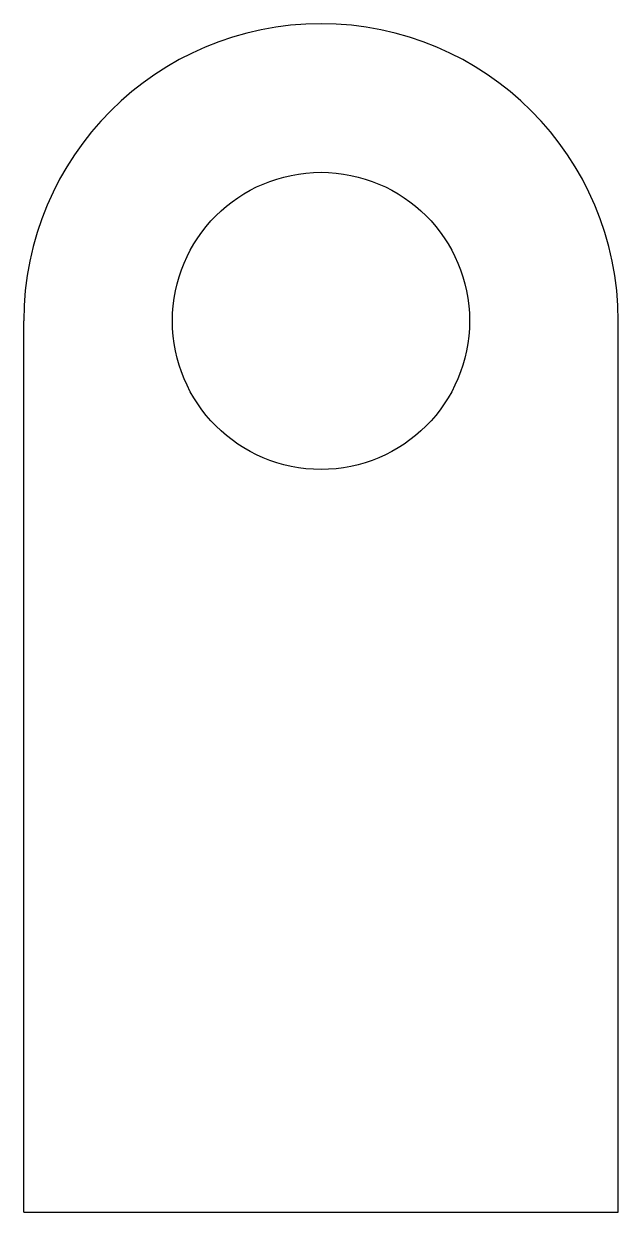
# Model space of a CAD drawing. Header units: inches. Extents: x -0.5 to 0.5, y 0 to 2.
import ezdxf

# ---------------------------------------------------------------- set-up
doc = ezdxf.new("R2010")
doc.units = ezdxf.units.IN
doc.header["$MEASUREMENT"] = 0
doc.layers.add('CUT', color=7, linetype='Continuous')

msp = doc.modelspace()

# ---------------------------------------------------------------- linework, layer by layer
at = {"layer": 'CUT'}
for p, q in [((-0.5, 0), (-0.5, 1.5)), ((0.5, 0), (0.5, 1.5)), ((-0.5, 0), (0.5, 0))]:
    msp.add_line(p, q, dxfattribs=at)
msp.add_circle((0, 1.5), 0.25, dxfattribs=at)
msp.add_arc((0, 1.5), 0.5, 0, 180, dxfattribs=at)

doc.saveas('drawing.dxf')
